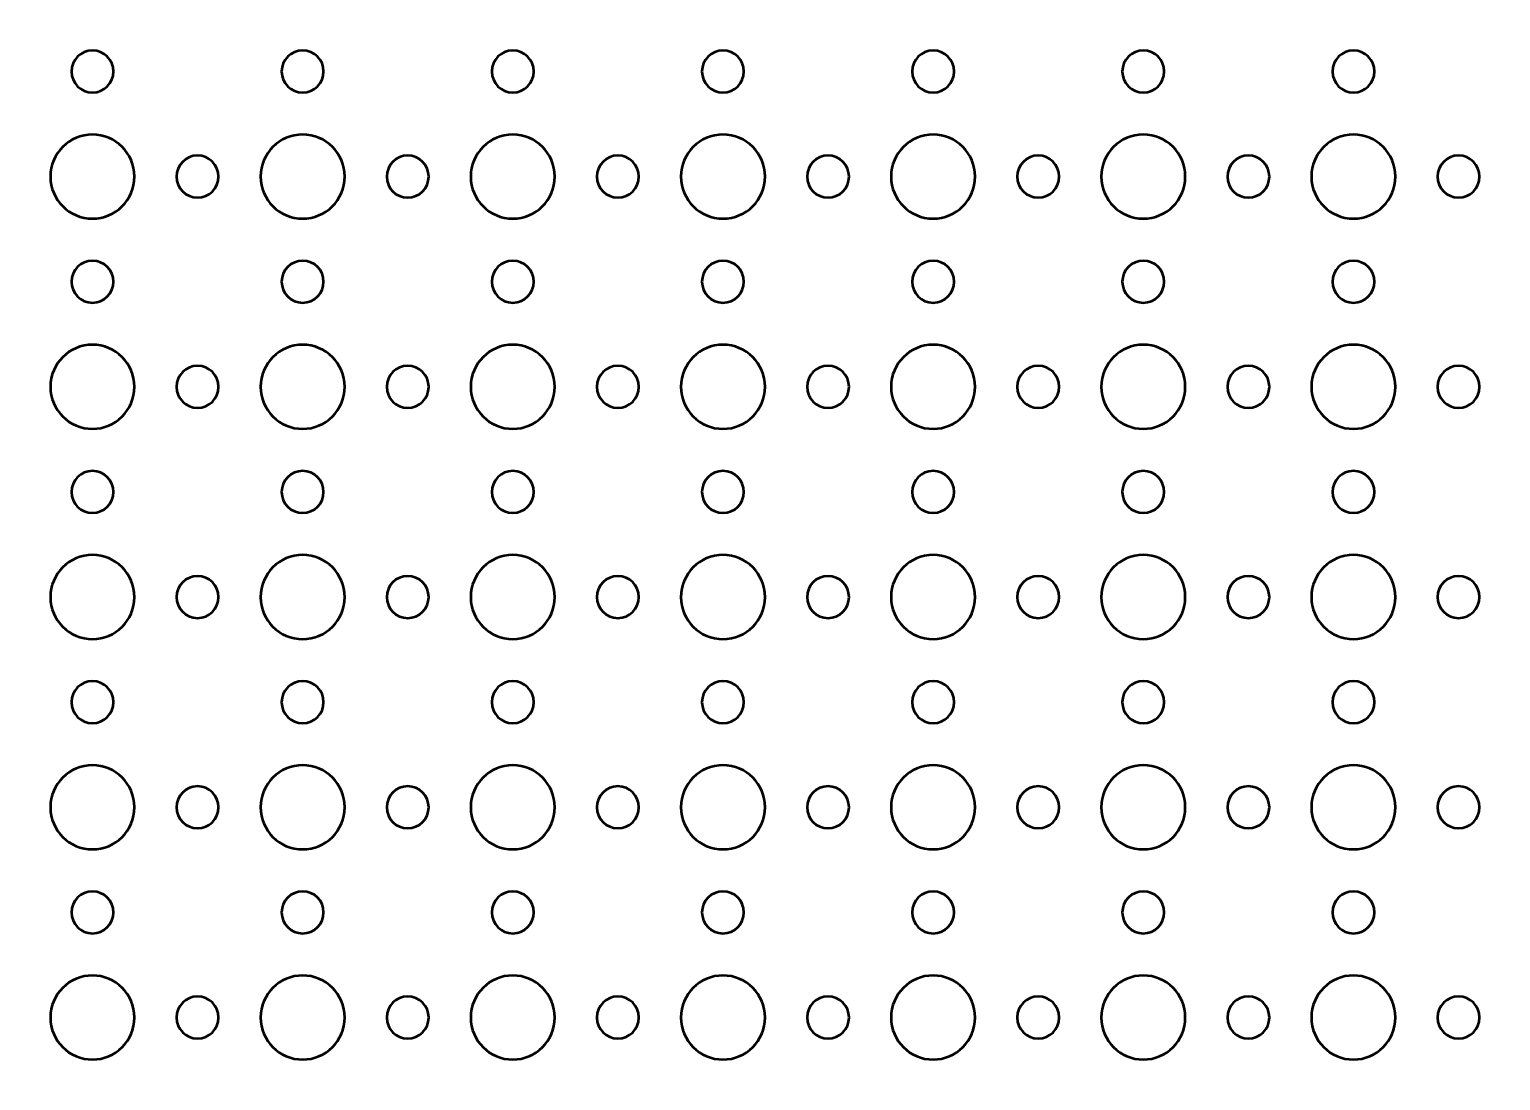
# Model space of a CAD drawing. Header units: centimetres. Extents: x -42 to 42, y -29.9 to 29.9.
# Drawn here: x 10.8 to 21.3, y -22.2 to -14.7 of the extents above; entities that cross this region are included whole.
import ezdxf

# ---------------------------------------------------------------- set-up
doc = ezdxf.new("R2010")
doc.units = ezdxf.units.CM
doc.header["$MEASUREMENT"] = 0
doc.layers.add('Layer 1', color=7, linetype='Continuous')

msp = doc.modelspace()

# ---------------------------------------------------------------- linework, layer by layer
at = {"layer": 'Layer 1', "lineweight": 53}
for points, knots in [([(41.95, 29.45), (41.95, 29.45), (41.95, -29.45), (41.95, -29.45), (41.95, -29.45), (41.95, -29.72614), (41.72614, -29.95), (41.45, -29.95), (41.45, -29.95), (41.45, -29.95), (-41.45, -29.95), (-41.45, -29.95), (-41.45, -29.95), (-41.72614, -29.95), (-41.95, -29.72614), (-41.95, -29.45), (-41.95, -29.45), (-41.95, -29.45), (-41.95, 29.45), (-41.95, 29.45), (-41.95, 29.45), (-41.95, 29.72614), (-41.72614, 29.95), (-41.45, 29.95), (-41.45, 29.95), (-41.45, 29.95), (41.45, 29.95), (41.45, 29.95), (41.45, 29.95), (41.72614, 29.95), (41.95, 29.72614), (41.95, 29.45)], [0, 0, 0, 0, 0.11111111, 0.11111111, 0.11111111, 0.11111111, 0.22222222, 0.22222222, 0.22222222, 0.22222222, 0.33333333, 0.33333333, 0.33333333, 0.33333333, 0.44444444, 0.44444444, 0.44444444, 0.44444444, 0.55555556, 0.55555556, 0.55555556, 0.55555556, 0.66666667, 0.66666667, 0.66666667, 0.66666667, 0.77777778, 0.77777778, 0.77777778, 0.77777778, 1, 1, 1, 1]), ([(11.25, -15.15), (11.16716, -15.15), (11.1, -15.08284), (11.1, -15), (11.1, -15), (11.1, -14.91716), (11.16716, -14.85), (11.25, -14.85), (11.25, -14.85), (11.33284, -14.85), (11.4, -14.91716), (11.4, -15), (11.4, -15), (11.4, -15.08284), (11.33284, -15.15), (11.25, -15.15)], [0, 0, 0, 0, 0.2, 0.2, 0.2, 0.2, 0.4, 0.4, 0.4, 0.4, 0.6, 0.6, 0.6, 0.6, 1, 1, 1, 1]), ([(12.75, -15.15), (12.66716, -15.15), (12.6, -15.08284), (12.6, -15), (12.6, -15), (12.6, -14.91716), (12.66716, -14.85), (12.75, -14.85), (12.75, -14.85), (12.83284, -14.85), (12.9, -14.91716), (12.9, -15), (12.9, -15), (12.9, -15.08284), (12.83284, -15.15), (12.75, -15.15)], [0, 0, 0, 0, 0.2, 0.2, 0.2, 0.2, 0.4, 0.4, 0.4, 0.4, 0.6, 0.6, 0.6, 0.6, 1, 1, 1, 1]), ([(14.25, -15.15), (14.16716, -15.15), (14.1, -15.08284), (14.1, -15), (14.1, -15), (14.1, -14.91716), (14.16716, -14.85), (14.25, -14.85), (14.25, -14.85), (14.33284, -14.85), (14.4, -14.91716), (14.4, -15), (14.4, -15), (14.4, -15.08284), (14.33284, -15.15), (14.25, -15.15)], [0, 0, 0, 0, 0.2, 0.2, 0.2, 0.2, 0.4, 0.4, 0.4, 0.4, 0.6, 0.6, 0.6, 0.6, 1, 1, 1, 1]), ([(15.75, -15.15), (15.66716, -15.15), (15.6, -15.08284), (15.6, -15), (15.6, -15), (15.6, -14.91716), (15.66716, -14.85), (15.75, -14.85), (15.75, -14.85), (15.83284, -14.85), (15.9, -14.91716), (15.9, -15), (15.9, -15), (15.9, -15.08284), (15.83284, -15.15), (15.75, -15.15)], [0, 0, 0, 0, 0.2, 0.2, 0.2, 0.2, 0.4, 0.4, 0.4, 0.4, 0.6, 0.6, 0.6, 0.6, 1, 1, 1, 1]), ([(17.25, -15.15), (17.16716, -15.15), (17.1, -15.08284), (17.1, -15), (17.1, -15), (17.1, -14.91716), (17.16716, -14.85), (17.25, -14.85), (17.25, -14.85), (17.33284, -14.85), (17.4, -14.91716), (17.4, -15), (17.4, -15), (17.4, -15.08284), (17.33284, -15.15), (17.25, -15.15)], [0, 0, 0, 0, 0.2, 0.2, 0.2, 0.2, 0.4, 0.4, 0.4, 0.4, 0.6, 0.6, 0.6, 0.6, 1, 1, 1, 1]), ([(18.75, -15.15), (18.66716, -15.15), (18.6, -15.08284), (18.6, -15), (18.6, -15), (18.6, -14.91716), (18.66716, -14.85), (18.75, -14.85), (18.75, -14.85), (18.83284, -14.85), (18.9, -14.91716), (18.9, -15), (18.9, -15), (18.9, -15.08284), (18.83284, -15.15), (18.75, -15.15)], [0, 0, 0, 0, 0.2, 0.2, 0.2, 0.2, 0.4, 0.4, 0.4, 0.4, 0.6, 0.6, 0.6, 0.6, 1, 1, 1, 1]), ([(20.25, -15.15), (20.16716, -15.15), (20.1, -15.08284), (20.1, -15), (20.1, -15), (20.1, -14.91716), (20.16716, -14.85), (20.25, -14.85), (20.25, -14.85), (20.33284, -14.85), (20.4, -14.91716), (20.4, -15), (20.4, -15), (20.4, -15.08284), (20.33284, -15.15), (20.25, -15.15)], [0, 0, 0, 0, 0.2, 0.2, 0.2, 0.2, 0.4, 0.4, 0.4, 0.4, 0.6, 0.6, 0.6, 0.6, 1, 1, 1, 1]), ([(11.25, -16.05), (11.08431, -16.05), (10.95, -15.91569), (10.95, -15.75), (10.95, -15.75), (10.95, -15.58431), (11.08431, -15.45), (11.25, -15.45), (11.25, -15.45), (11.41569, -15.45), (11.55, -15.58431), (11.55, -15.75), (11.55, -15.75), (11.55, -15.91569), (11.41569, -16.05), (11.25, -16.05)], [0, 0, 0, 0, 0.2, 0.2, 0.2, 0.2, 0.4, 0.4, 0.4, 0.4, 0.6, 0.6, 0.6, 0.6, 1, 1, 1, 1]), ([(12.75, -16.05), (12.58431, -16.05), (12.45, -15.91569), (12.45, -15.75), (12.45, -15.75), (12.45, -15.58431), (12.58431, -15.45), (12.75, -15.45), (12.75, -15.45), (12.91569, -15.45), (13.05, -15.58431), (13.05, -15.75), (13.05, -15.75), (13.05, -15.91569), (12.91569, -16.05), (12.75, -16.05)], [0, 0, 0, 0, 0.2, 0.2, 0.2, 0.2, 0.4, 0.4, 0.4, 0.4, 0.6, 0.6, 0.6, 0.6, 1, 1, 1, 1]), ([(14.25, -16.05), (14.08431, -16.05), (13.95, -15.91569), (13.95, -15.75), (13.95, -15.75), (13.95, -15.58431), (14.08431, -15.45), (14.25, -15.45), (14.25, -15.45), (14.41569, -15.45), (14.55, -15.58431), (14.55, -15.75), (14.55, -15.75), (14.55, -15.91569), (14.41569, -16.05), (14.25, -16.05)], [0, 0, 0, 0, 0.2, 0.2, 0.2, 0.2, 0.4, 0.4, 0.4, 0.4, 0.6, 0.6, 0.6, 0.6, 1, 1, 1, 1]), ([(15.75, -16.05), (15.58431, -16.05), (15.45, -15.91569), (15.45, -15.75), (15.45, -15.75), (15.45, -15.58431), (15.58431, -15.45), (15.75, -15.45), (15.75, -15.45), (15.91569, -15.45), (16.05, -15.58431), (16.05, -15.75), (16.05, -15.75), (16.05, -15.91569), (15.91569, -16.05), (15.75, -16.05)], [0, 0, 0, 0, 0.2, 0.2, 0.2, 0.2, 0.4, 0.4, 0.4, 0.4, 0.6, 0.6, 0.6, 0.6, 1, 1, 1, 1]), ([(17.25, -16.05), (17.08431, -16.05), (16.95, -15.91569), (16.95, -15.75), (16.95, -15.75), (16.95, -15.58431), (17.08431, -15.45), (17.25, -15.45), (17.25, -15.45), (17.41569, -15.45), (17.55, -15.58431), (17.55, -15.75), (17.55, -15.75), (17.55, -15.91569), (17.41569, -16.05), (17.25, -16.05)], [0, 0, 0, 0, 0.2, 0.2, 0.2, 0.2, 0.4, 0.4, 0.4, 0.4, 0.6, 0.6, 0.6, 0.6, 1, 1, 1, 1]), ([(18.75, -16.05), (18.58431, -16.05), (18.45, -15.91569), (18.45, -15.75), (18.45, -15.75), (18.45, -15.58431), (18.58431, -15.45), (18.75, -15.45), (18.75, -15.45), (18.91569, -15.45), (19.05, -15.58431), (19.05, -15.75), (19.05, -15.75), (19.05, -15.91569), (18.91569, -16.05), (18.75, -16.05)], [0, 0, 0, 0, 0.2, 0.2, 0.2, 0.2, 0.4, 0.4, 0.4, 0.4, 0.6, 0.6, 0.6, 0.6, 1, 1, 1, 1]), ([(20.25, -16.05), (20.08431, -16.05), (19.95, -15.91569), (19.95, -15.75), (19.95, -15.75), (19.95, -15.58431), (20.08431, -15.45), (20.25, -15.45), (20.25, -15.45), (20.41569, -15.45), (20.55, -15.58431), (20.55, -15.75), (20.55, -15.75), (20.55, -15.91569), (20.41569, -16.05), (20.25, -16.05)], [0, 0, 0, 0, 0.2, 0.2, 0.2, 0.2, 0.4, 0.4, 0.4, 0.4, 0.6, 0.6, 0.6, 0.6, 1, 1, 1, 1]), ([(12, -15.9), (11.91716, -15.9), (11.85, -15.83284), (11.85, -15.75), (11.85, -15.75), (11.85, -15.66716), (11.91716, -15.6), (12, -15.6), (12, -15.6), (12.08284, -15.6), (12.15, -15.66716), (12.15, -15.75), (12.15, -15.75), (12.15, -15.83284), (12.08284, -15.9), (12, -15.9)], [0, 0, 0, 0, 0.2, 0.2, 0.2, 0.2, 0.4, 0.4, 0.4, 0.4, 0.6, 0.6, 0.6, 0.6, 1, 1, 1, 1]), ([(13.5, -15.9), (13.41716, -15.9), (13.35, -15.83284), (13.35, -15.75), (13.35, -15.75), (13.35, -15.66716), (13.41716, -15.6), (13.5, -15.6), (13.5, -15.6), (13.58284, -15.6), (13.65, -15.66716), (13.65, -15.75), (13.65, -15.75), (13.65, -15.83284), (13.58284, -15.9), (13.5, -15.9)], [0, 0, 0, 0, 0.2, 0.2, 0.2, 0.2, 0.4, 0.4, 0.4, 0.4, 0.6, 0.6, 0.6, 0.6, 1, 1, 1, 1]), ([(15, -15.9), (14.91716, -15.9), (14.85, -15.83284), (14.85, -15.75), (14.85, -15.75), (14.85, -15.66716), (14.91716, -15.6), (15, -15.6), (15, -15.6), (15.08284, -15.6), (15.15, -15.66716), (15.15, -15.75), (15.15, -15.75), (15.15, -15.83284), (15.08284, -15.9), (15, -15.9)], [0, 0, 0, 0, 0.2, 0.2, 0.2, 0.2, 0.4, 0.4, 0.4, 0.4, 0.6, 0.6, 0.6, 0.6, 1, 1, 1, 1]), ([(16.5, -15.9), (16.41716, -15.9), (16.35, -15.83284), (16.35, -15.75), (16.35, -15.75), (16.35, -15.66716), (16.41716, -15.6), (16.5, -15.6), (16.5, -15.6), (16.58284, -15.6), (16.65, -15.66716), (16.65, -15.75), (16.65, -15.75), (16.65, -15.83284), (16.58284, -15.9), (16.5, -15.9)], [0, 0, 0, 0, 0.2, 0.2, 0.2, 0.2, 0.4, 0.4, 0.4, 0.4, 0.6, 0.6, 0.6, 0.6, 1, 1, 1, 1]), ([(18, -15.9), (17.91716, -15.9), (17.85, -15.83284), (17.85, -15.75), (17.85, -15.75), (17.85, -15.66716), (17.91716, -15.6), (18, -15.6), (18, -15.6), (18.08284, -15.6), (18.15, -15.66716), (18.15, -15.75), (18.15, -15.75), (18.15, -15.83284), (18.08284, -15.9), (18, -15.9)], [0, 0, 0, 0, 0.2, 0.2, 0.2, 0.2, 0.4, 0.4, 0.4, 0.4, 0.6, 0.6, 0.6, 0.6, 1, 1, 1, 1]), ([(19.5, -15.9), (19.41716, -15.9), (19.35, -15.83284), (19.35, -15.75), (19.35, -15.75), (19.35, -15.66716), (19.41716, -15.6), (19.5, -15.6), (19.5, -15.6), (19.58284, -15.6), (19.65, -15.66716), (19.65, -15.75), (19.65, -15.75), (19.65, -15.83284), (19.58284, -15.9), (19.5, -15.9)], [0, 0, 0, 0, 0.2, 0.2, 0.2, 0.2, 0.4, 0.4, 0.4, 0.4, 0.6, 0.6, 0.6, 0.6, 1, 1, 1, 1]), ([(21, -15.9), (20.91716, -15.9), (20.85, -15.83284), (20.85, -15.75), (20.85, -15.75), (20.85, -15.66716), (20.91716, -15.6), (21, -15.6), (21, -15.6), (21.08284, -15.6), (21.15, -15.66716), (21.15, -15.75), (21.15, -15.75), (21.15, -15.83284), (21.08284, -15.9), (21, -15.9)], [0, 0, 0, 0, 0.2, 0.2, 0.2, 0.2, 0.4, 0.4, 0.4, 0.4, 0.6, 0.6, 0.6, 0.6, 1, 1, 1, 1]), ([(11.25, -16.65), (11.16716, -16.65), (11.1, -16.58284), (11.1, -16.5), (11.1, -16.5), (11.1, -16.41716), (11.16716, -16.35), (11.25, -16.35), (11.25, -16.35), (11.33284, -16.35), (11.4, -16.41716), (11.4, -16.5), (11.4, -16.5), (11.4, -16.58284), (11.33284, -16.65), (11.25, -16.65)], [0, 0, 0, 0, 0.2, 0.2, 0.2, 0.2, 0.4, 0.4, 0.4, 0.4, 0.6, 0.6, 0.6, 0.6, 1, 1, 1, 1]), ([(12.75, -16.65), (12.66716, -16.65), (12.6, -16.58284), (12.6, -16.5), (12.6, -16.5), (12.6, -16.41716), (12.66716, -16.35), (12.75, -16.35), (12.75, -16.35), (12.83284, -16.35), (12.9, -16.41716), (12.9, -16.5), (12.9, -16.5), (12.9, -16.58284), (12.83284, -16.65), (12.75, -16.65)], [0, 0, 0, 0, 0.2, 0.2, 0.2, 0.2, 0.4, 0.4, 0.4, 0.4, 0.6, 0.6, 0.6, 0.6, 1, 1, 1, 1]), ([(14.25, -16.65), (14.16716, -16.65), (14.1, -16.58284), (14.1, -16.5), (14.1, -16.5), (14.1, -16.41716), (14.16716, -16.35), (14.25, -16.35), (14.25, -16.35), (14.33284, -16.35), (14.4, -16.41716), (14.4, -16.5), (14.4, -16.5), (14.4, -16.58284), (14.33284, -16.65), (14.25, -16.65)], [0, 0, 0, 0, 0.2, 0.2, 0.2, 0.2, 0.4, 0.4, 0.4, 0.4, 0.6, 0.6, 0.6, 0.6, 1, 1, 1, 1]), ([(15.75, -16.65), (15.66716, -16.65), (15.6, -16.58284), (15.6, -16.5), (15.6, -16.5), (15.6, -16.41716), (15.66716, -16.35), (15.75, -16.35), (15.75, -16.35), (15.83284, -16.35), (15.9, -16.41716), (15.9, -16.5), (15.9, -16.5), (15.9, -16.58284), (15.83284, -16.65), (15.75, -16.65)], [0, 0, 0, 0, 0.2, 0.2, 0.2, 0.2, 0.4, 0.4, 0.4, 0.4, 0.6, 0.6, 0.6, 0.6, 1, 1, 1, 1]), ([(17.25, -16.65), (17.16716, -16.65), (17.1, -16.58284), (17.1, -16.5), (17.1, -16.5), (17.1, -16.41716), (17.16716, -16.35), (17.25, -16.35), (17.25, -16.35), (17.33284, -16.35), (17.4, -16.41716), (17.4, -16.5), (17.4, -16.5), (17.4, -16.58284), (17.33284, -16.65), (17.25, -16.65)], [0, 0, 0, 0, 0.2, 0.2, 0.2, 0.2, 0.4, 0.4, 0.4, 0.4, 0.6, 0.6, 0.6, 0.6, 1, 1, 1, 1]), ([(18.75, -16.65), (18.66716, -16.65), (18.6, -16.58284), (18.6, -16.5), (18.6, -16.5), (18.6, -16.41716), (18.66716, -16.35), (18.75, -16.35), (18.75, -16.35), (18.83284, -16.35), (18.9, -16.41716), (18.9, -16.5), (18.9, -16.5), (18.9, -16.58284), (18.83284, -16.65), (18.75, -16.65)], [0, 0, 0, 0, 0.2, 0.2, 0.2, 0.2, 0.4, 0.4, 0.4, 0.4, 0.6, 0.6, 0.6, 0.6, 1, 1, 1, 1]), ([(20.25, -16.65), (20.16716, -16.65), (20.1, -16.58284), (20.1, -16.5), (20.1, -16.5), (20.1, -16.41716), (20.16716, -16.35), (20.25, -16.35), (20.25, -16.35), (20.33284, -16.35), (20.4, -16.41716), (20.4, -16.5), (20.4, -16.5), (20.4, -16.58284), (20.33284, -16.65), (20.25, -16.65)], [0, 0, 0, 0, 0.2, 0.2, 0.2, 0.2, 0.4, 0.4, 0.4, 0.4, 0.6, 0.6, 0.6, 0.6, 1, 1, 1, 1]), ([(11.25, -17.55), (11.08431, -17.55), (10.95, -17.41569), (10.95, -17.25), (10.95, -17.25), (10.95, -17.08431), (11.08431, -16.95), (11.25, -16.95), (11.25, -16.95), (11.41569, -16.95), (11.55, -17.08431), (11.55, -17.25), (11.55, -17.25), (11.55, -17.41569), (11.41569, -17.55), (11.25, -17.55)], [0, 0, 0, 0, 0.2, 0.2, 0.2, 0.2, 0.4, 0.4, 0.4, 0.4, 0.6, 0.6, 0.6, 0.6, 1, 1, 1, 1]), ([(12.75, -17.55), (12.58431, -17.55), (12.45, -17.41569), (12.45, -17.25), (12.45, -17.25), (12.45, -17.08431), (12.58431, -16.95), (12.75, -16.95), (12.75, -16.95), (12.91569, -16.95), (13.05, -17.08431), (13.05, -17.25), (13.05, -17.25), (13.05, -17.41569), (12.91569, -17.55), (12.75, -17.55)], [0, 0, 0, 0, 0.2, 0.2, 0.2, 0.2, 0.4, 0.4, 0.4, 0.4, 0.6, 0.6, 0.6, 0.6, 1, 1, 1, 1]), ([(14.25, -17.55), (14.08431, -17.55), (13.95, -17.41569), (13.95, -17.25), (13.95, -17.25), (13.95, -17.08431), (14.08431, -16.95), (14.25, -16.95), (14.25, -16.95), (14.41569, -16.95), (14.55, -17.08431), (14.55, -17.25), (14.55, -17.25), (14.55, -17.41569), (14.41569, -17.55), (14.25, -17.55)], [0, 0, 0, 0, 0.2, 0.2, 0.2, 0.2, 0.4, 0.4, 0.4, 0.4, 0.6, 0.6, 0.6, 0.6, 1, 1, 1, 1]), ([(15.75, -17.55), (15.58431, -17.55), (15.45, -17.41569), (15.45, -17.25), (15.45, -17.25), (15.45, -17.08431), (15.58431, -16.95), (15.75, -16.95), (15.75, -16.95), (15.91569, -16.95), (16.05, -17.08431), (16.05, -17.25), (16.05, -17.25), (16.05, -17.41569), (15.91569, -17.55), (15.75, -17.55)], [0, 0, 0, 0, 0.2, 0.2, 0.2, 0.2, 0.4, 0.4, 0.4, 0.4, 0.6, 0.6, 0.6, 0.6, 1, 1, 1, 1]), ([(17.25, -17.55), (17.08431, -17.55), (16.95, -17.41569), (16.95, -17.25), (16.95, -17.25), (16.95, -17.08431), (17.08431, -16.95), (17.25, -16.95), (17.25, -16.95), (17.41569, -16.95), (17.55, -17.08431), (17.55, -17.25), (17.55, -17.25), (17.55, -17.41569), (17.41569, -17.55), (17.25, -17.55)], [0, 0, 0, 0, 0.2, 0.2, 0.2, 0.2, 0.4, 0.4, 0.4, 0.4, 0.6, 0.6, 0.6, 0.6, 1, 1, 1, 1]), ([(18.75, -17.55), (18.58431, -17.55), (18.45, -17.41569), (18.45, -17.25), (18.45, -17.25), (18.45, -17.08431), (18.58431, -16.95), (18.75, -16.95), (18.75, -16.95), (18.91569, -16.95), (19.05, -17.08431), (19.05, -17.25), (19.05, -17.25), (19.05, -17.41569), (18.91569, -17.55), (18.75, -17.55)], [0, 0, 0, 0, 0.2, 0.2, 0.2, 0.2, 0.4, 0.4, 0.4, 0.4, 0.6, 0.6, 0.6, 0.6, 1, 1, 1, 1]), ([(20.25, -17.55), (20.08431, -17.55), (19.95, -17.41569), (19.95, -17.25), (19.95, -17.25), (19.95, -17.08431), (20.08431, -16.95), (20.25, -16.95), (20.25, -16.95), (20.41569, -16.95), (20.55, -17.08431), (20.55, -17.25), (20.55, -17.25), (20.55, -17.41569), (20.41569, -17.55), (20.25, -17.55)], [0, 0, 0, 0, 0.2, 0.2, 0.2, 0.2, 0.4, 0.4, 0.4, 0.4, 0.6, 0.6, 0.6, 0.6, 1, 1, 1, 1]), ([(12, -17.4), (11.91716, -17.4), (11.85, -17.33284), (11.85, -17.25), (11.85, -17.25), (11.85, -17.16716), (11.91716, -17.1), (12, -17.1), (12, -17.1), (12.08284, -17.1), (12.15, -17.16716), (12.15, -17.25), (12.15, -17.25), (12.15, -17.33284), (12.08284, -17.4), (12, -17.4)], [0, 0, 0, 0, 0.2, 0.2, 0.2, 0.2, 0.4, 0.4, 0.4, 0.4, 0.6, 0.6, 0.6, 0.6, 1, 1, 1, 1]), ([(13.5, -17.4), (13.41716, -17.4), (13.35, -17.33284), (13.35, -17.25), (13.35, -17.25), (13.35, -17.16716), (13.41716, -17.1), (13.5, -17.1), (13.5, -17.1), (13.58284, -17.1), (13.65, -17.16716), (13.65, -17.25), (13.65, -17.25), (13.65, -17.33284), (13.58284, -17.4), (13.5, -17.4)], [0, 0, 0, 0, 0.2, 0.2, 0.2, 0.2, 0.4, 0.4, 0.4, 0.4, 0.6, 0.6, 0.6, 0.6, 1, 1, 1, 1]), ([(15, -17.4), (14.91716, -17.4), (14.85, -17.33284), (14.85, -17.25), (14.85, -17.25), (14.85, -17.16716), (14.91716, -17.1), (15, -17.1), (15, -17.1), (15.08284, -17.1), (15.15, -17.16716), (15.15, -17.25), (15.15, -17.25), (15.15, -17.33284), (15.08284, -17.4), (15, -17.4)], [0, 0, 0, 0, 0.2, 0.2, 0.2, 0.2, 0.4, 0.4, 0.4, 0.4, 0.6, 0.6, 0.6, 0.6, 1, 1, 1, 1]), ([(16.5, -17.4), (16.41716, -17.4), (16.35, -17.33284), (16.35, -17.25), (16.35, -17.25), (16.35, -17.16716), (16.41716, -17.1), (16.5, -17.1), (16.5, -17.1), (16.58284, -17.1), (16.65, -17.16716), (16.65, -17.25), (16.65, -17.25), (16.65, -17.33284), (16.58284, -17.4), (16.5, -17.4)], [0, 0, 0, 0, 0.2, 0.2, 0.2, 0.2, 0.4, 0.4, 0.4, 0.4, 0.6, 0.6, 0.6, 0.6, 1, 1, 1, 1]), ([(18, -17.4), (17.91716, -17.4), (17.85, -17.33284), (17.85, -17.25), (17.85, -17.25), (17.85, -17.16716), (17.91716, -17.1), (18, -17.1), (18, -17.1), (18.08284, -17.1), (18.15, -17.16716), (18.15, -17.25), (18.15, -17.25), (18.15, -17.33284), (18.08284, -17.4), (18, -17.4)], [0, 0, 0, 0, 0.2, 0.2, 0.2, 0.2, 0.4, 0.4, 0.4, 0.4, 0.6, 0.6, 0.6, 0.6, 1, 1, 1, 1]), ([(19.5, -17.4), (19.41716, -17.4), (19.35, -17.33284), (19.35, -17.25), (19.35, -17.25), (19.35, -17.16716), (19.41716, -17.1), (19.5, -17.1), (19.5, -17.1), (19.58284, -17.1), (19.65, -17.16716), (19.65, -17.25), (19.65, -17.25), (19.65, -17.33284), (19.58284, -17.4), (19.5, -17.4)], [0, 0, 0, 0, 0.2, 0.2, 0.2, 0.2, 0.4, 0.4, 0.4, 0.4, 0.6, 0.6, 0.6, 0.6, 1, 1, 1, 1]), ([(21, -17.4), (20.91716, -17.4), (20.85, -17.33284), (20.85, -17.25), (20.85, -17.25), (20.85, -17.16716), (20.91716, -17.1), (21, -17.1), (21, -17.1), (21.08284, -17.1), (21.15, -17.16716), (21.15, -17.25), (21.15, -17.25), (21.15, -17.33284), (21.08284, -17.4), (21, -17.4)], [0, 0, 0, 0, 0.2, 0.2, 0.2, 0.2, 0.4, 0.4, 0.4, 0.4, 0.6, 0.6, 0.6, 0.6, 1, 1, 1, 1]), ([(11.25, -18.15), (11.16716, -18.15), (11.1, -18.08284), (11.1, -18), (11.1, -18), (11.1, -17.91716), (11.16716, -17.85), (11.25, -17.85), (11.25, -17.85), (11.33284, -17.85), (11.4, -17.91716), (11.4, -18), (11.4, -18), (11.4, -18.08284), (11.33284, -18.15), (11.25, -18.15)], [0, 0, 0, 0, 0.2, 0.2, 0.2, 0.2, 0.4, 0.4, 0.4, 0.4, 0.6, 0.6, 0.6, 0.6, 1, 1, 1, 1]), ([(12.75, -18.15), (12.66716, -18.15), (12.6, -18.08284), (12.6, -18), (12.6, -18), (12.6, -17.91716), (12.66716, -17.85), (12.75, -17.85), (12.75, -17.85), (12.83284, -17.85), (12.9, -17.91716), (12.9, -18), (12.9, -18), (12.9, -18.08284), (12.83284, -18.15), (12.75, -18.15)], [0, 0, 0, 0, 0.2, 0.2, 0.2, 0.2, 0.4, 0.4, 0.4, 0.4, 0.6, 0.6, 0.6, 0.6, 1, 1, 1, 1]), ([(14.25, -18.15), (14.16716, -18.15), (14.1, -18.08284), (14.1, -18), (14.1, -18), (14.1, -17.91716), (14.16716, -17.85), (14.25, -17.85), (14.25, -17.85), (14.33284, -17.85), (14.4, -17.91716), (14.4, -18), (14.4, -18), (14.4, -18.08284), (14.33284, -18.15), (14.25, -18.15)], [0, 0, 0, 0, 0.2, 0.2, 0.2, 0.2, 0.4, 0.4, 0.4, 0.4, 0.6, 0.6, 0.6, 0.6, 1, 1, 1, 1]), ([(15.75, -18.15), (15.66716, -18.15), (15.6, -18.08284), (15.6, -18), (15.6, -18), (15.6, -17.91716), (15.66716, -17.85), (15.75, -17.85), (15.75, -17.85), (15.83284, -17.85), (15.9, -17.91716), (15.9, -18), (15.9, -18), (15.9, -18.08284), (15.83284, -18.15), (15.75, -18.15)], [0, 0, 0, 0, 0.2, 0.2, 0.2, 0.2, 0.4, 0.4, 0.4, 0.4, 0.6, 0.6, 0.6, 0.6, 1, 1, 1, 1]), ([(17.25, -18.15), (17.16716, -18.15), (17.1, -18.08284), (17.1, -18), (17.1, -18), (17.1, -17.91716), (17.16716, -17.85), (17.25, -17.85), (17.25, -17.85), (17.33284, -17.85), (17.4, -17.91716), (17.4, -18), (17.4, -18), (17.4, -18.08284), (17.33284, -18.15), (17.25, -18.15)], [0, 0, 0, 0, 0.2, 0.2, 0.2, 0.2, 0.4, 0.4, 0.4, 0.4, 0.6, 0.6, 0.6, 0.6, 1, 1, 1, 1]), ([(18.75, -18.15), (18.66716, -18.15), (18.6, -18.08284), (18.6, -18), (18.6, -18), (18.6, -17.91716), (18.66716, -17.85), (18.75, -17.85), (18.75, -17.85), (18.83284, -17.85), (18.9, -17.91716), (18.9, -18), (18.9, -18), (18.9, -18.08284), (18.83284, -18.15), (18.75, -18.15)], [0, 0, 0, 0, 0.2, 0.2, 0.2, 0.2, 0.4, 0.4, 0.4, 0.4, 0.6, 0.6, 0.6, 0.6, 1, 1, 1, 1]), ([(20.25, -18.15), (20.16716, -18.15), (20.1, -18.08284), (20.1, -18), (20.1, -18), (20.1, -17.91716), (20.16716, -17.85), (20.25, -17.85), (20.25, -17.85), (20.33284, -17.85), (20.4, -17.91716), (20.4, -18), (20.4, -18), (20.4, -18.08284), (20.33284, -18.15), (20.25, -18.15)], [0, 0, 0, 0, 0.2, 0.2, 0.2, 0.2, 0.4, 0.4, 0.4, 0.4, 0.6, 0.6, 0.6, 0.6, 1, 1, 1, 1]), ([(11.25, -19.05), (11.08431, -19.05), (10.95, -18.91569), (10.95, -18.75), (10.95, -18.75), (10.95, -18.58431), (11.08431, -18.45), (11.25, -18.45), (11.25, -18.45), (11.41569, -18.45), (11.55, -18.58431), (11.55, -18.75), (11.55, -18.75), (11.55, -18.91569), (11.41569, -19.05), (11.25, -19.05)], [0, 0, 0, 0, 0.2, 0.2, 0.2, 0.2, 0.4, 0.4, 0.4, 0.4, 0.6, 0.6, 0.6, 0.6, 1, 1, 1, 1]), ([(12.75, -19.05), (12.58431, -19.05), (12.45, -18.91569), (12.45, -18.75), (12.45, -18.75), (12.45, -18.58431), (12.58431, -18.45), (12.75, -18.45), (12.75, -18.45), (12.91569, -18.45), (13.05, -18.58431), (13.05, -18.75), (13.05, -18.75), (13.05, -18.91569), (12.91569, -19.05), (12.75, -19.05)], [0, 0, 0, 0, 0.2, 0.2, 0.2, 0.2, 0.4, 0.4, 0.4, 0.4, 0.6, 0.6, 0.6, 0.6, 1, 1, 1, 1]), ([(14.25, -19.05), (14.08431, -19.05), (13.95, -18.91569), (13.95, -18.75), (13.95, -18.75), (13.95, -18.58431), (14.08431, -18.45), (14.25, -18.45), (14.25, -18.45), (14.41569, -18.45), (14.55, -18.58431), (14.55, -18.75), (14.55, -18.75), (14.55, -18.91569), (14.41569, -19.05), (14.25, -19.05)], [0, 0, 0, 0, 0.2, 0.2, 0.2, 0.2, 0.4, 0.4, 0.4, 0.4, 0.6, 0.6, 0.6, 0.6, 1, 1, 1, 1]), ([(15.75, -19.05), (15.58431, -19.05), (15.45, -18.91569), (15.45, -18.75), (15.45, -18.75), (15.45, -18.58431), (15.58431, -18.45), (15.75, -18.45), (15.75, -18.45), (15.91569, -18.45), (16.05, -18.58431), (16.05, -18.75), (16.05, -18.75), (16.05, -18.91569), (15.91569, -19.05), (15.75, -19.05)], [0, 0, 0, 0, 0.2, 0.2, 0.2, 0.2, 0.4, 0.4, 0.4, 0.4, 0.6, 0.6, 0.6, 0.6, 1, 1, 1, 1]), ([(17.25, -19.05), (17.08431, -19.05), (16.95, -18.91569), (16.95, -18.75), (16.95, -18.75), (16.95, -18.58431), (17.08431, -18.45), (17.25, -18.45), (17.25, -18.45), (17.41569, -18.45), (17.55, -18.58431), (17.55, -18.75), (17.55, -18.75), (17.55, -18.91569), (17.41569, -19.05), (17.25, -19.05)], [0, 0, 0, 0, 0.2, 0.2, 0.2, 0.2, 0.4, 0.4, 0.4, 0.4, 0.6, 0.6, 0.6, 0.6, 1, 1, 1, 1]), ([(18.75, -19.05), (18.58431, -19.05), (18.45, -18.91569), (18.45, -18.75), (18.45, -18.75), (18.45, -18.58431), (18.58431, -18.45), (18.75, -18.45), (18.75, -18.45), (18.91569, -18.45), (19.05, -18.58431), (19.05, -18.75), (19.05, -18.75), (19.05, -18.91569), (18.91569, -19.05), (18.75, -19.05)], [0, 0, 0, 0, 0.2, 0.2, 0.2, 0.2, 0.4, 0.4, 0.4, 0.4, 0.6, 0.6, 0.6, 0.6, 1, 1, 1, 1]), ([(20.25, -19.05), (20.08431, -19.05), (19.95, -18.91569), (19.95, -18.75), (19.95, -18.75), (19.95, -18.58431), (20.08431, -18.45), (20.25, -18.45), (20.25, -18.45), (20.41569, -18.45), (20.55, -18.58431), (20.55, -18.75), (20.55, -18.75), (20.55, -18.91569), (20.41569, -19.05), (20.25, -19.05)], [0, 0, 0, 0, 0.2, 0.2, 0.2, 0.2, 0.4, 0.4, 0.4, 0.4, 0.6, 0.6, 0.6, 0.6, 1, 1, 1, 1]), ([(12, -18.9), (11.91716, -18.9), (11.85, -18.83284), (11.85, -18.75), (11.85, -18.75), (11.85, -18.66716), (11.91716, -18.6), (12, -18.6), (12, -18.6), (12.08284, -18.6), (12.15, -18.66716), (12.15, -18.75), (12.15, -18.75), (12.15, -18.83284), (12.08284, -18.9), (12, -18.9)], [0, 0, 0, 0, 0.2, 0.2, 0.2, 0.2, 0.4, 0.4, 0.4, 0.4, 0.6, 0.6, 0.6, 0.6, 1, 1, 1, 1]), ([(13.5, -18.9), (13.41716, -18.9), (13.35, -18.83284), (13.35, -18.75), (13.35, -18.75), (13.35, -18.66716), (13.41716, -18.6), (13.5, -18.6), (13.5, -18.6), (13.58284, -18.6), (13.65, -18.66716), (13.65, -18.75), (13.65, -18.75), (13.65, -18.83284), (13.58284, -18.9), (13.5, -18.9)], [0, 0, 0, 0, 0.2, 0.2, 0.2, 0.2, 0.4, 0.4, 0.4, 0.4, 0.6, 0.6, 0.6, 0.6, 1, 1, 1, 1]), ([(15, -18.9), (14.91716, -18.9), (14.85, -18.83284), (14.85, -18.75), (14.85, -18.75), (14.85, -18.66716), (14.91716, -18.6), (15, -18.6), (15, -18.6), (15.08284, -18.6), (15.15, -18.66716), (15.15, -18.75), (15.15, -18.75), (15.15, -18.83284), (15.08284, -18.9), (15, -18.9)], [0, 0, 0, 0, 0.2, 0.2, 0.2, 0.2, 0.4, 0.4, 0.4, 0.4, 0.6, 0.6, 0.6, 0.6, 1, 1, 1, 1]), ([(16.5, -18.9), (16.41716, -18.9), (16.35, -18.83284), (16.35, -18.75), (16.35, -18.75), (16.35, -18.66716), (16.41716, -18.6), (16.5, -18.6), (16.5, -18.6), (16.58284, -18.6), (16.65, -18.66716), (16.65, -18.75), (16.65, -18.75), (16.65, -18.83284), (16.58284, -18.9), (16.5, -18.9)], [0, 0, 0, 0, 0.2, 0.2, 0.2, 0.2, 0.4, 0.4, 0.4, 0.4, 0.6, 0.6, 0.6, 0.6, 1, 1, 1, 1]), ([(18, -18.9), (17.91716, -18.9), (17.85, -18.83284), (17.85, -18.75), (17.85, -18.75), (17.85, -18.66716), (17.91716, -18.6), (18, -18.6), (18, -18.6), (18.08284, -18.6), (18.15, -18.66716), (18.15, -18.75), (18.15, -18.75), (18.15, -18.83284), (18.08284, -18.9), (18, -18.9)], [0, 0, 0, 0, 0.2, 0.2, 0.2, 0.2, 0.4, 0.4, 0.4, 0.4, 0.6, 0.6, 0.6, 0.6, 1, 1, 1, 1]), ([(19.5, -18.9), (19.41716, -18.9), (19.35, -18.83284), (19.35, -18.75), (19.35, -18.75), (19.35, -18.66716), (19.41716, -18.6), (19.5, -18.6), (19.5, -18.6), (19.58284, -18.6), (19.65, -18.66716), (19.65, -18.75), (19.65, -18.75), (19.65, -18.83284), (19.58284, -18.9), (19.5, -18.9)], [0, 0, 0, 0, 0.2, 0.2, 0.2, 0.2, 0.4, 0.4, 0.4, 0.4, 0.6, 0.6, 0.6, 0.6, 1, 1, 1, 1]), ([(21, -18.9), (20.91716, -18.9), (20.85, -18.83284), (20.85, -18.75), (20.85, -18.75), (20.85, -18.66716), (20.91716, -18.6), (21, -18.6), (21, -18.6), (21.08284, -18.6), (21.15, -18.66716), (21.15, -18.75), (21.15, -18.75), (21.15, -18.83284), (21.08284, -18.9), (21, -18.9)], [0, 0, 0, 0, 0.2, 0.2, 0.2, 0.2, 0.4, 0.4, 0.4, 0.4, 0.6, 0.6, 0.6, 0.6, 1, 1, 1, 1]), ([(11.25, -19.65), (11.16716, -19.65), (11.1, -19.58284), (11.1, -19.5), (11.1, -19.5), (11.1, -19.41716), (11.16716, -19.35), (11.25, -19.35), (11.25, -19.35), (11.33284, -19.35), (11.4, -19.41716), (11.4, -19.5), (11.4, -19.5), (11.4, -19.58284), (11.33284, -19.65), (11.25, -19.65)], [0, 0, 0, 0, 0.2, 0.2, 0.2, 0.2, 0.4, 0.4, 0.4, 0.4, 0.6, 0.6, 0.6, 0.6, 1, 1, 1, 1]), ([(12.75, -19.65), (12.66716, -19.65), (12.6, -19.58284), (12.6, -19.5), (12.6, -19.5), (12.6, -19.41716), (12.66716, -19.35), (12.75, -19.35), (12.75, -19.35), (12.83284, -19.35), (12.9, -19.41716), (12.9, -19.5), (12.9, -19.5), (12.9, -19.58284), (12.83284, -19.65), (12.75, -19.65)], [0, 0, 0, 0, 0.2, 0.2, 0.2, 0.2, 0.4, 0.4, 0.4, 0.4, 0.6, 0.6, 0.6, 0.6, 1, 1, 1, 1]), ([(14.25, -19.65), (14.16716, -19.65), (14.1, -19.58284), (14.1, -19.5), (14.1, -19.5), (14.1, -19.41716), (14.16716, -19.35), (14.25, -19.35), (14.25, -19.35), (14.33284, -19.35), (14.4, -19.41716), (14.4, -19.5), (14.4, -19.5), (14.4, -19.58284), (14.33284, -19.65), (14.25, -19.65)], [0, 0, 0, 0, 0.2, 0.2, 0.2, 0.2, 0.4, 0.4, 0.4, 0.4, 0.6, 0.6, 0.6, 0.6, 1, 1, 1, 1]), ([(15.75, -19.65), (15.66716, -19.65), (15.6, -19.58284), (15.6, -19.5), (15.6, -19.5), (15.6, -19.41716), (15.66716, -19.35), (15.75, -19.35), (15.75, -19.35), (15.83284, -19.35), (15.9, -19.41716), (15.9, -19.5), (15.9, -19.5), (15.9, -19.58284), (15.83284, -19.65), (15.75, -19.65)], [0, 0, 0, 0, 0.2, 0.2, 0.2, 0.2, 0.4, 0.4, 0.4, 0.4, 0.6, 0.6, 0.6, 0.6, 1, 1, 1, 1]), ([(17.25, -19.65), (17.16716, -19.65), (17.1, -19.58284), (17.1, -19.5), (17.1, -19.5), (17.1, -19.41716), (17.16716, -19.35), (17.25, -19.35), (17.25, -19.35), (17.33284, -19.35), (17.4, -19.41716), (17.4, -19.5), (17.4, -19.5), (17.4, -19.58284), (17.33284, -19.65), (17.25, -19.65)], [0, 0, 0, 0, 0.2, 0.2, 0.2, 0.2, 0.4, 0.4, 0.4, 0.4, 0.6, 0.6, 0.6, 0.6, 1, 1, 1, 1]), ([(18.75, -19.65), (18.66716, -19.65), (18.6, -19.58284), (18.6, -19.5), (18.6, -19.5), (18.6, -19.41716), (18.66716, -19.35), (18.75, -19.35), (18.75, -19.35), (18.83284, -19.35), (18.9, -19.41716), (18.9, -19.5), (18.9, -19.5), (18.9, -19.58284), (18.83284, -19.65), (18.75, -19.65)], [0, 0, 0, 0, 0.2, 0.2, 0.2, 0.2, 0.4, 0.4, 0.4, 0.4, 0.6, 0.6, 0.6, 0.6, 1, 1, 1, 1]), ([(20.25, -19.65), (20.16716, -19.65), (20.1, -19.58284), (20.1, -19.5), (20.1, -19.5), (20.1, -19.41716), (20.16716, -19.35), (20.25, -19.35), (20.25, -19.35), (20.33284, -19.35), (20.4, -19.41716), (20.4, -19.5), (20.4, -19.5), (20.4, -19.58284), (20.33284, -19.65), (20.25, -19.65)], [0, 0, 0, 0, 0.2, 0.2, 0.2, 0.2, 0.4, 0.4, 0.4, 0.4, 0.6, 0.6, 0.6, 0.6, 1, 1, 1, 1]), ([(11.25, -20.55), (11.08431, -20.55), (10.95, -20.41569), (10.95, -20.25), (10.95, -20.25), (10.95, -20.08431), (11.08431, -19.95), (11.25, -19.95), (11.25, -19.95), (11.41569, -19.95), (11.55, -20.08431), (11.55, -20.25), (11.55, -20.25), (11.55, -20.41569), (11.41569, -20.55), (11.25, -20.55)], [0, 0, 0, 0, 0.2, 0.2, 0.2, 0.2, 0.4, 0.4, 0.4, 0.4, 0.6, 0.6, 0.6, 0.6, 1, 1, 1, 1]), ([(12.75, -20.55), (12.58431, -20.55), (12.45, -20.41569), (12.45, -20.25), (12.45, -20.25), (12.45, -20.08431), (12.58431, -19.95), (12.75, -19.95), (12.75, -19.95), (12.91569, -19.95), (13.05, -20.08431), (13.05, -20.25), (13.05, -20.25), (13.05, -20.41569), (12.91569, -20.55), (12.75, -20.55)], [0, 0, 0, 0, 0.2, 0.2, 0.2, 0.2, 0.4, 0.4, 0.4, 0.4, 0.6, 0.6, 0.6, 0.6, 1, 1, 1, 1]), ([(14.25, -20.55), (14.08431, -20.55), (13.95, -20.41569), (13.95, -20.25), (13.95, -20.25), (13.95, -20.08431), (14.08431, -19.95), (14.25, -19.95), (14.25, -19.95), (14.41569, -19.95), (14.55, -20.08431), (14.55, -20.25), (14.55, -20.25), (14.55, -20.41569), (14.41569, -20.55), (14.25, -20.55)], [0, 0, 0, 0, 0.2, 0.2, 0.2, 0.2, 0.4, 0.4, 0.4, 0.4, 0.6, 0.6, 0.6, 0.6, 1, 1, 1, 1]), ([(15.75, -20.55), (15.58431, -20.55), (15.45, -20.41569), (15.45, -20.25), (15.45, -20.25), (15.45, -20.08431), (15.58431, -19.95), (15.75, -19.95), (15.75, -19.95), (15.91569, -19.95), (16.05, -20.08431), (16.05, -20.25), (16.05, -20.25), (16.05, -20.41569), (15.91569, -20.55), (15.75, -20.55)], [0, 0, 0, 0, 0.2, 0.2, 0.2, 0.2, 0.4, 0.4, 0.4, 0.4, 0.6, 0.6, 0.6, 0.6, 1, 1, 1, 1]), ([(17.25, -20.55), (17.08431, -20.55), (16.95, -20.41569), (16.95, -20.25), (16.95, -20.25), (16.95, -20.08431), (17.08431, -19.95), (17.25, -19.95), (17.25, -19.95), (17.41569, -19.95), (17.55, -20.08431), (17.55, -20.25), (17.55, -20.25), (17.55, -20.41569), (17.41569, -20.55), (17.25, -20.55)], [0, 0, 0, 0, 0.2, 0.2, 0.2, 0.2, 0.4, 0.4, 0.4, 0.4, 0.6, 0.6, 0.6, 0.6, 1, 1, 1, 1]), ([(18.75, -20.55), (18.58431, -20.55), (18.45, -20.41569), (18.45, -20.25), (18.45, -20.25), (18.45, -20.08431), (18.58431, -19.95), (18.75, -19.95), (18.75, -19.95), (18.91569, -19.95), (19.05, -20.08431), (19.05, -20.25), (19.05, -20.25), (19.05, -20.41569), (18.91569, -20.55), (18.75, -20.55)], [0, 0, 0, 0, 0.2, 0.2, 0.2, 0.2, 0.4, 0.4, 0.4, 0.4, 0.6, 0.6, 0.6, 0.6, 1, 1, 1, 1]), ([(20.25, -20.55), (20.08431, -20.55), (19.95, -20.41569), (19.95, -20.25), (19.95, -20.25), (19.95, -20.08431), (20.08431, -19.95), (20.25, -19.95), (20.25, -19.95), (20.41569, -19.95), (20.55, -20.08431), (20.55, -20.25), (20.55, -20.25), (20.55, -20.41569), (20.41569, -20.55), (20.25, -20.55)], [0, 0, 0, 0, 0.2, 0.2, 0.2, 0.2, 0.4, 0.4, 0.4, 0.4, 0.6, 0.6, 0.6, 0.6, 1, 1, 1, 1]), ([(12, -20.4), (11.91716, -20.4), (11.85, -20.33284), (11.85, -20.25), (11.85, -20.25), (11.85, -20.16716), (11.91716, -20.1), (12, -20.1), (12, -20.1), (12.08284, -20.1), (12.15, -20.16716), (12.15, -20.25), (12.15, -20.25), (12.15, -20.33284), (12.08284, -20.4), (12, -20.4)], [0, 0, 0, 0, 0.2, 0.2, 0.2, 0.2, 0.4, 0.4, 0.4, 0.4, 0.6, 0.6, 0.6, 0.6, 1, 1, 1, 1]), ([(13.5, -20.4), (13.41716, -20.4), (13.35, -20.33284), (13.35, -20.25), (13.35, -20.25), (13.35, -20.16716), (13.41716, -20.1), (13.5, -20.1), (13.5, -20.1), (13.58284, -20.1), (13.65, -20.16716), (13.65, -20.25), (13.65, -20.25), (13.65, -20.33284), (13.58284, -20.4), (13.5, -20.4)], [0, 0, 0, 0, 0.2, 0.2, 0.2, 0.2, 0.4, 0.4, 0.4, 0.4, 0.6, 0.6, 0.6, 0.6, 1, 1, 1, 1]), ([(15, -20.4), (14.91716, -20.4), (14.85, -20.33284), (14.85, -20.25), (14.85, -20.25), (14.85, -20.16716), (14.91716, -20.1), (15, -20.1), (15, -20.1), (15.08284, -20.1), (15.15, -20.16716), (15.15, -20.25), (15.15, -20.25), (15.15, -20.33284), (15.08284, -20.4), (15, -20.4)], [0, 0, 0, 0, 0.2, 0.2, 0.2, 0.2, 0.4, 0.4, 0.4, 0.4, 0.6, 0.6, 0.6, 0.6, 1, 1, 1, 1]), ([(16.5, -20.4), (16.41716, -20.4), (16.35, -20.33284), (16.35, -20.25), (16.35, -20.25), (16.35, -20.16716), (16.41716, -20.1), (16.5, -20.1), (16.5, -20.1), (16.58284, -20.1), (16.65, -20.16716), (16.65, -20.25), (16.65, -20.25), (16.65, -20.33284), (16.58284, -20.4), (16.5, -20.4)], [0, 0, 0, 0, 0.2, 0.2, 0.2, 0.2, 0.4, 0.4, 0.4, 0.4, 0.6, 0.6, 0.6, 0.6, 1, 1, 1, 1]), ([(18, -20.4), (17.91716, -20.4), (17.85, -20.33284), (17.85, -20.25), (17.85, -20.25), (17.85, -20.16716), (17.91716, -20.1), (18, -20.1), (18, -20.1), (18.08284, -20.1), (18.15, -20.16716), (18.15, -20.25), (18.15, -20.25), (18.15, -20.33284), (18.08284, -20.4), (18, -20.4)], [0, 0, 0, 0, 0.2, 0.2, 0.2, 0.2, 0.4, 0.4, 0.4, 0.4, 0.6, 0.6, 0.6, 0.6, 1, 1, 1, 1]), ([(19.5, -20.4), (19.41716, -20.4), (19.35, -20.33284), (19.35, -20.25), (19.35, -20.25), (19.35, -20.16716), (19.41716, -20.1), (19.5, -20.1), (19.5, -20.1), (19.58284, -20.1), (19.65, -20.16716), (19.65, -20.25), (19.65, -20.25), (19.65, -20.33284), (19.58284, -20.4), (19.5, -20.4)], [0, 0, 0, 0, 0.2, 0.2, 0.2, 0.2, 0.4, 0.4, 0.4, 0.4, 0.6, 0.6, 0.6, 0.6, 1, 1, 1, 1]), ([(21, -20.4), (20.91716, -20.4), (20.85, -20.33284), (20.85, -20.25), (20.85, -20.25), (20.85, -20.16716), (20.91716, -20.1), (21, -20.1), (21, -20.1), (21.08284, -20.1), (21.15, -20.16716), (21.15, -20.25), (21.15, -20.25), (21.15, -20.33284), (21.08284, -20.4), (21, -20.4)], [0, 0, 0, 0, 0.2, 0.2, 0.2, 0.2, 0.4, 0.4, 0.4, 0.4, 0.6, 0.6, 0.6, 0.6, 1, 1, 1, 1]), ([(11.25, -21.15), (11.16716, -21.15), (11.1, -21.08284), (11.1, -21), (11.1, -21), (11.1, -20.91716), (11.16716, -20.85), (11.25, -20.85), (11.25, -20.85), (11.33284, -20.85), (11.4, -20.91716), (11.4, -21), (11.4, -21), (11.4, -21.08284), (11.33284, -21.15), (11.25, -21.15)], [0, 0, 0, 0, 0.2, 0.2, 0.2, 0.2, 0.4, 0.4, 0.4, 0.4, 0.6, 0.6, 0.6, 0.6, 1, 1, 1, 1]), ([(12.75, -21.15), (12.66716, -21.15), (12.6, -21.08284), (12.6, -21), (12.6, -21), (12.6, -20.91716), (12.66716, -20.85), (12.75, -20.85), (12.75, -20.85), (12.83284, -20.85), (12.9, -20.91716), (12.9, -21), (12.9, -21), (12.9, -21.08284), (12.83284, -21.15), (12.75, -21.15)], [0, 0, 0, 0, 0.2, 0.2, 0.2, 0.2, 0.4, 0.4, 0.4, 0.4, 0.6, 0.6, 0.6, 0.6, 1, 1, 1, 1]), ([(14.25, -21.15), (14.16716, -21.15), (14.1, -21.08284), (14.1, -21), (14.1, -21), (14.1, -20.91716), (14.16716, -20.85), (14.25, -20.85), (14.25, -20.85), (14.33284, -20.85), (14.4, -20.91716), (14.4, -21), (14.4, -21), (14.4, -21.08284), (14.33284, -21.15), (14.25, -21.15)], [0, 0, 0, 0, 0.2, 0.2, 0.2, 0.2, 0.4, 0.4, 0.4, 0.4, 0.6, 0.6, 0.6, 0.6, 1, 1, 1, 1]), ([(15.75, -21.15), (15.66716, -21.15), (15.6, -21.08284), (15.6, -21), (15.6, -21), (15.6, -20.91716), (15.66716, -20.85), (15.75, -20.85), (15.75, -20.85), (15.83284, -20.85), (15.9, -20.91716), (15.9, -21), (15.9, -21), (15.9, -21.08284), (15.83284, -21.15), (15.75, -21.15)], [0, 0, 0, 0, 0.2, 0.2, 0.2, 0.2, 0.4, 0.4, 0.4, 0.4, 0.6, 0.6, 0.6, 0.6, 1, 1, 1, 1]), ([(17.25, -21.15), (17.16716, -21.15), (17.1, -21.08284), (17.1, -21), (17.1, -21), (17.1, -20.91716), (17.16716, -20.85), (17.25, -20.85), (17.25, -20.85), (17.33284, -20.85), (17.4, -20.91716), (17.4, -21), (17.4, -21), (17.4, -21.08284), (17.33284, -21.15), (17.25, -21.15)], [0, 0, 0, 0, 0.2, 0.2, 0.2, 0.2, 0.4, 0.4, 0.4, 0.4, 0.6, 0.6, 0.6, 0.6, 1, 1, 1, 1]), ([(18.75, -21.15), (18.66716, -21.15), (18.6, -21.08284), (18.6, -21), (18.6, -21), (18.6, -20.91716), (18.66716, -20.85), (18.75, -20.85), (18.75, -20.85), (18.83284, -20.85), (18.9, -20.91716), (18.9, -21), (18.9, -21), (18.9, -21.08284), (18.83284, -21.15), (18.75, -21.15)], [0, 0, 0, 0, 0.2, 0.2, 0.2, 0.2, 0.4, 0.4, 0.4, 0.4, 0.6, 0.6, 0.6, 0.6, 1, 1, 1, 1]), ([(20.25, -21.15), (20.16716, -21.15), (20.1, -21.08284), (20.1, -21), (20.1, -21), (20.1, -20.91716), (20.16716, -20.85), (20.25, -20.85), (20.25, -20.85), (20.33284, -20.85), (20.4, -20.91716), (20.4, -21), (20.4, -21), (20.4, -21.08284), (20.33284, -21.15), (20.25, -21.15)], [0, 0, 0, 0, 0.2, 0.2, 0.2, 0.2, 0.4, 0.4, 0.4, 0.4, 0.6, 0.6, 0.6, 0.6, 1, 1, 1, 1]), ([(11.25, -22.05), (11.08431, -22.05), (10.95, -21.91569), (10.95, -21.75), (10.95, -21.75), (10.95, -21.58431), (11.08431, -21.45), (11.25, -21.45), (11.25, -21.45), (11.41569, -21.45), (11.55, -21.58431), (11.55, -21.75), (11.55, -21.75), (11.55, -21.91569), (11.41569, -22.05), (11.25, -22.05)], [0, 0, 0, 0, 0.2, 0.2, 0.2, 0.2, 0.4, 0.4, 0.4, 0.4, 0.6, 0.6, 0.6, 0.6, 1, 1, 1, 1]), ([(12.75, -22.05), (12.58431, -22.05), (12.45, -21.91569), (12.45, -21.75), (12.45, -21.75), (12.45, -21.58431), (12.58431, -21.45), (12.75, -21.45), (12.75, -21.45), (12.91569, -21.45), (13.05, -21.58431), (13.05, -21.75), (13.05, -21.75), (13.05, -21.91569), (12.91569, -22.05), (12.75, -22.05)], [0, 0, 0, 0, 0.2, 0.2, 0.2, 0.2, 0.4, 0.4, 0.4, 0.4, 0.6, 0.6, 0.6, 0.6, 1, 1, 1, 1]), ([(14.25, -22.05), (14.08431, -22.05), (13.95, -21.91569), (13.95, -21.75), (13.95, -21.75), (13.95, -21.58431), (14.08431, -21.45), (14.25, -21.45), (14.25, -21.45), (14.41569, -21.45), (14.55, -21.58431), (14.55, -21.75), (14.55, -21.75), (14.55, -21.91569), (14.41569, -22.05), (14.25, -22.05)], [0, 0, 0, 0, 0.2, 0.2, 0.2, 0.2, 0.4, 0.4, 0.4, 0.4, 0.6, 0.6, 0.6, 0.6, 1, 1, 1, 1]), ([(15.75, -22.05), (15.58431, -22.05), (15.45, -21.91569), (15.45, -21.75), (15.45, -21.75), (15.45, -21.58431), (15.58431, -21.45), (15.75, -21.45), (15.75, -21.45), (15.91569, -21.45), (16.05, -21.58431), (16.05, -21.75), (16.05, -21.75), (16.05, -21.91569), (15.91569, -22.05), (15.75, -22.05)], [0, 0, 0, 0, 0.2, 0.2, 0.2, 0.2, 0.4, 0.4, 0.4, 0.4, 0.6, 0.6, 0.6, 0.6, 1, 1, 1, 1]), ([(17.25, -22.05), (17.08431, -22.05), (16.95, -21.91569), (16.95, -21.75), (16.95, -21.75), (16.95, -21.58431), (17.08431, -21.45), (17.25, -21.45), (17.25, -21.45), (17.41569, -21.45), (17.55, -21.58431), (17.55, -21.75), (17.55, -21.75), (17.55, -21.91569), (17.41569, -22.05), (17.25, -22.05)], [0, 0, 0, 0, 0.2, 0.2, 0.2, 0.2, 0.4, 0.4, 0.4, 0.4, 0.6, 0.6, 0.6, 0.6, 1, 1, 1, 1]), ([(18.75, -22.05), (18.58431, -22.05), (18.45, -21.91569), (18.45, -21.75), (18.45, -21.75), (18.45, -21.58431), (18.58431, -21.45), (18.75, -21.45), (18.75, -21.45), (18.91569, -21.45), (19.05, -21.58431), (19.05, -21.75), (19.05, -21.75), (19.05, -21.91569), (18.91569, -22.05), (18.75, -22.05)], [0, 0, 0, 0, 0.2, 0.2, 0.2, 0.2, 0.4, 0.4, 0.4, 0.4, 0.6, 0.6, 0.6, 0.6, 1, 1, 1, 1]), ([(20.25, -22.05), (20.08431, -22.05), (19.95, -21.91569), (19.95, -21.75), (19.95, -21.75), (19.95, -21.58431), (20.08431, -21.45), (20.25, -21.45), (20.25, -21.45), (20.41569, -21.45), (20.55, -21.58431), (20.55, -21.75), (20.55, -21.75), (20.55, -21.91569), (20.41569, -22.05), (20.25, -22.05)], [0, 0, 0, 0, 0.2, 0.2, 0.2, 0.2, 0.4, 0.4, 0.4, 0.4, 0.6, 0.6, 0.6, 0.6, 1, 1, 1, 1]), ([(12, -21.9), (11.91716, -21.9), (11.85, -21.83284), (11.85, -21.75), (11.85, -21.75), (11.85, -21.66716), (11.91716, -21.6), (12, -21.6), (12, -21.6), (12.08284, -21.6), (12.15, -21.66716), (12.15, -21.75), (12.15, -21.75), (12.15, -21.83284), (12.08284, -21.9), (12, -21.9)], [0, 0, 0, 0, 0.2, 0.2, 0.2, 0.2, 0.4, 0.4, 0.4, 0.4, 0.6, 0.6, 0.6, 0.6, 1, 1, 1, 1]), ([(13.5, -21.9), (13.41716, -21.9), (13.35, -21.83284), (13.35, -21.75), (13.35, -21.75), (13.35, -21.66716), (13.41716, -21.6), (13.5, -21.6), (13.5, -21.6), (13.58284, -21.6), (13.65, -21.66716), (13.65, -21.75), (13.65, -21.75), (13.65, -21.83284), (13.58284, -21.9), (13.5, -21.9)], [0, 0, 0, 0, 0.2, 0.2, 0.2, 0.2, 0.4, 0.4, 0.4, 0.4, 0.6, 0.6, 0.6, 0.6, 1, 1, 1, 1]), ([(15, -21.9), (14.91716, -21.9), (14.85, -21.83284), (14.85, -21.75), (14.85, -21.75), (14.85, -21.66716), (14.91716, -21.6), (15, -21.6), (15, -21.6), (15.08284, -21.6), (15.15, -21.66716), (15.15, -21.75), (15.15, -21.75), (15.15, -21.83284), (15.08284, -21.9), (15, -21.9)], [0, 0, 0, 0, 0.2, 0.2, 0.2, 0.2, 0.4, 0.4, 0.4, 0.4, 0.6, 0.6, 0.6, 0.6, 1, 1, 1, 1]), ([(16.5, -21.9), (16.41716, -21.9), (16.35, -21.83284), (16.35, -21.75), (16.35, -21.75), (16.35, -21.66716), (16.41716, -21.6), (16.5, -21.6), (16.5, -21.6), (16.58284, -21.6), (16.65, -21.66716), (16.65, -21.75), (16.65, -21.75), (16.65, -21.83284), (16.58284, -21.9), (16.5, -21.9)], [0, 0, 0, 0, 0.2, 0.2, 0.2, 0.2, 0.4, 0.4, 0.4, 0.4, 0.6, 0.6, 0.6, 0.6, 1, 1, 1, 1]), ([(18, -21.9), (17.91716, -21.9), (17.85, -21.83284), (17.85, -21.75), (17.85, -21.75), (17.85, -21.66716), (17.91716, -21.6), (18, -21.6), (18, -21.6), (18.08284, -21.6), (18.15, -21.66716), (18.15, -21.75), (18.15, -21.75), (18.15, -21.83284), (18.08284, -21.9), (18, -21.9)], [0, 0, 0, 0, 0.2, 0.2, 0.2, 0.2, 0.4, 0.4, 0.4, 0.4, 0.6, 0.6, 0.6, 0.6, 1, 1, 1, 1]), ([(19.5, -21.9), (19.41716, -21.9), (19.35, -21.83284), (19.35, -21.75), (19.35, -21.75), (19.35, -21.66716), (19.41716, -21.6), (19.5, -21.6), (19.5, -21.6), (19.58284, -21.6), (19.65, -21.66716), (19.65, -21.75), (19.65, -21.75), (19.65, -21.83284), (19.58284, -21.9), (19.5, -21.9)], [0, 0, 0, 0, 0.2, 0.2, 0.2, 0.2, 0.4, 0.4, 0.4, 0.4, 0.6, 0.6, 0.6, 0.6, 1, 1, 1, 1]), ([(21, -21.9), (20.91716, -21.9), (20.85, -21.83284), (20.85, -21.75), (20.85, -21.75), (20.85, -21.66716), (20.91716, -21.6), (21, -21.6), (21, -21.6), (21.08284, -21.6), (21.15, -21.66716), (21.15, -21.75), (21.15, -21.75), (21.15, -21.83284), (21.08284, -21.9), (21, -21.9)], [0, 0, 0, 0, 0.2, 0.2, 0.2, 0.2, 0.4, 0.4, 0.4, 0.4, 0.6, 0.6, 0.6, 0.6, 1, 1, 1, 1])]:
    msp.add_open_spline(points, degree=3, knots=knots, dxfattribs=at)

doc.saveas('drawing.dxf')
